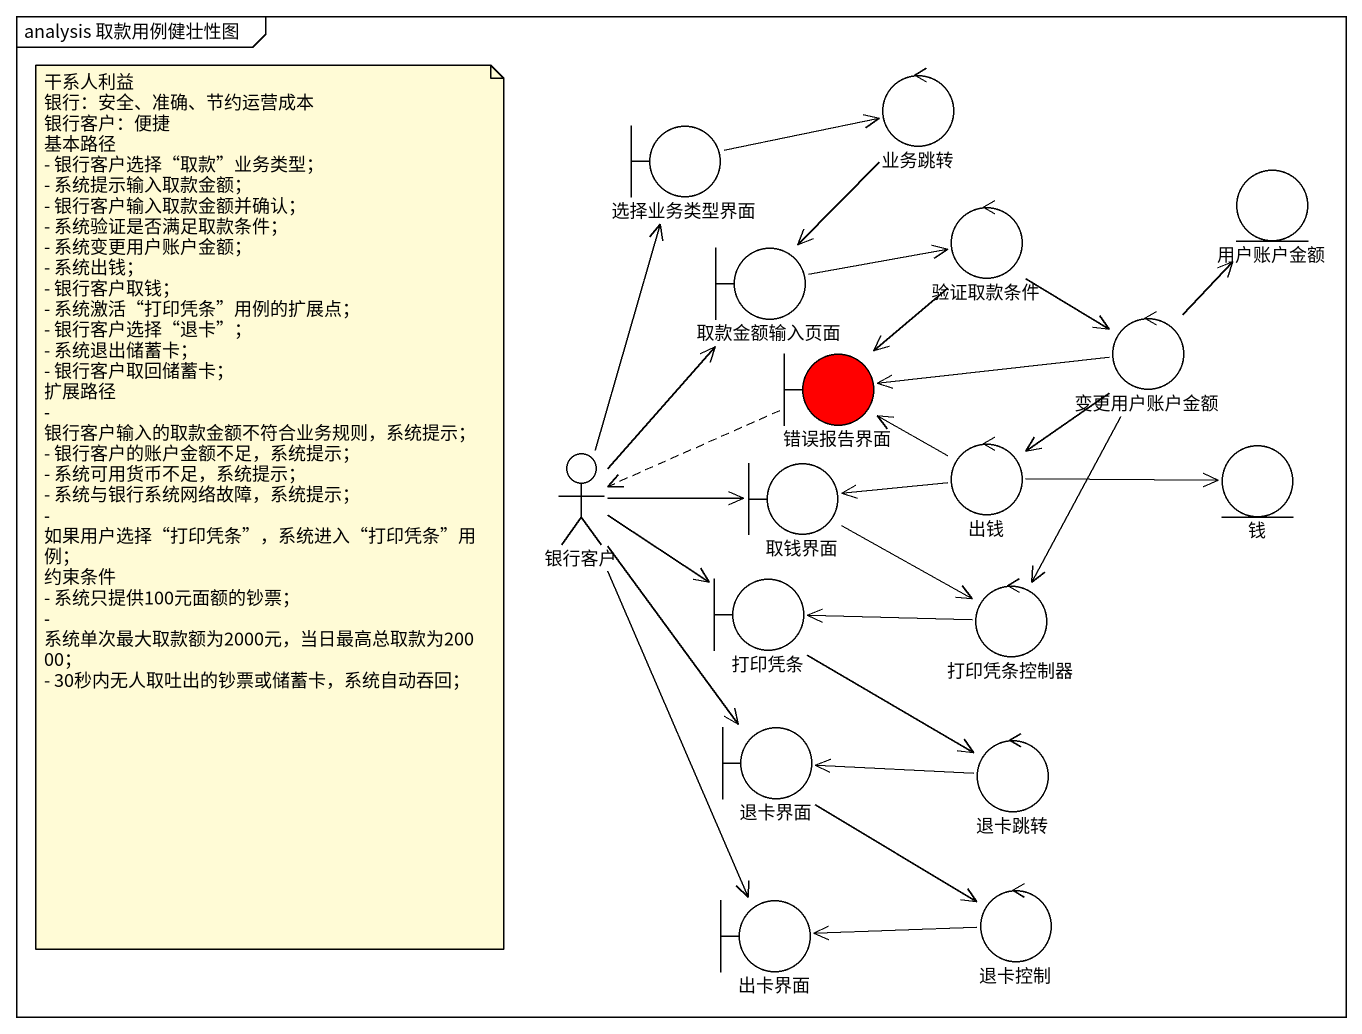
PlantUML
@startuml
mainframe analysis 取款用例健壮性图
control 业务跳转
boundary 选择业务类型界面
control 验证取款条件
entity 用户账户金额
boundary 取款金额输入页面
boundary 错误报告界面 #FF0000
control 变更用户账户金额
actor 银行客户
control 出钱
entity 钱
boundary 取钱界面
boundary 打印凭条
control 打印凭条控制器
boundary 退卡界面
control 退卡跳转
control 退卡控制
boundary 出卡界面
业务跳转 --> 取款金额输入页面
选择业务类型界面 -right-> 业务跳转
验证取款条件 --> 错误报告界面
验证取款条件 --> 变更用户账户金额
取款金额输入页面 -right-> 验证取款条件
错误报告界面 .left.> 银行客户
变更用户账户金额 -up-> 用户账户金额
变更用户账户金额 -left-> 错误报告界面
变更用户账户金额 --> 出钱
变更用户账户金额 --> 打印凭条控制器
银行客户 -up-> 选择业务类型界面
银行客户 -up-> 取款金额输入页面
银行客户 -right-> 取钱界面
银行客户 -right-> 打印凭条
银行客户 --> 退卡界面
银行客户 --> 出卡界面
出钱 -up-> 错误报告界面
出钱 -right-> 钱
出钱 -left-> 取钱界面
取钱界面 -right-> 打印凭条控制器
打印凭条 --> 退卡跳转
打印凭条控制器 -left-> 打印凭条
退卡界面 --> 退卡控制
退卡跳转 -left-> 退卡界面
退卡控制 -left-> 出卡界面
note as N1
  干系人利益
  银行：安全、准确、节约运营成本
  银行客户：便捷
  基本路径
  - 银行客户选择“取款”业务类型；
  - 系统提示输入取款金额；
  - 银行客户输入取款金额并确认；
  - 系统验证是否满足取款条件；
  - 系统变更用户账户金额；
  - 系统出钱；
  - 银行客户取钱；
  - 系统激活“打印凭条”用例的扩展点；
  - 银行客户选择“退卡”；
  - 系统退出储蓄卡；
  - 银行客户取回储蓄卡；
  扩展路径
  - 银行客户输入的取款金额不符合业务规则，系统提示；
  - 银行客户的账户金额不足，系统提示；
  - 系统可用货币不足，系统提示；
  - 系统与银行系统网络故障，系统提示；
  - 如果用户选择“打印凭条”，系统进入“打印凭条”用例；
  约束条件
  - 系统只提供100元面额的钞票；
  - 系统单次最大取款额为2000元，当日最高总取款为20000；
  - 30秒内无人取吐出的钞票或储蓄卡，系统自动吞回；
end note
@enduml
